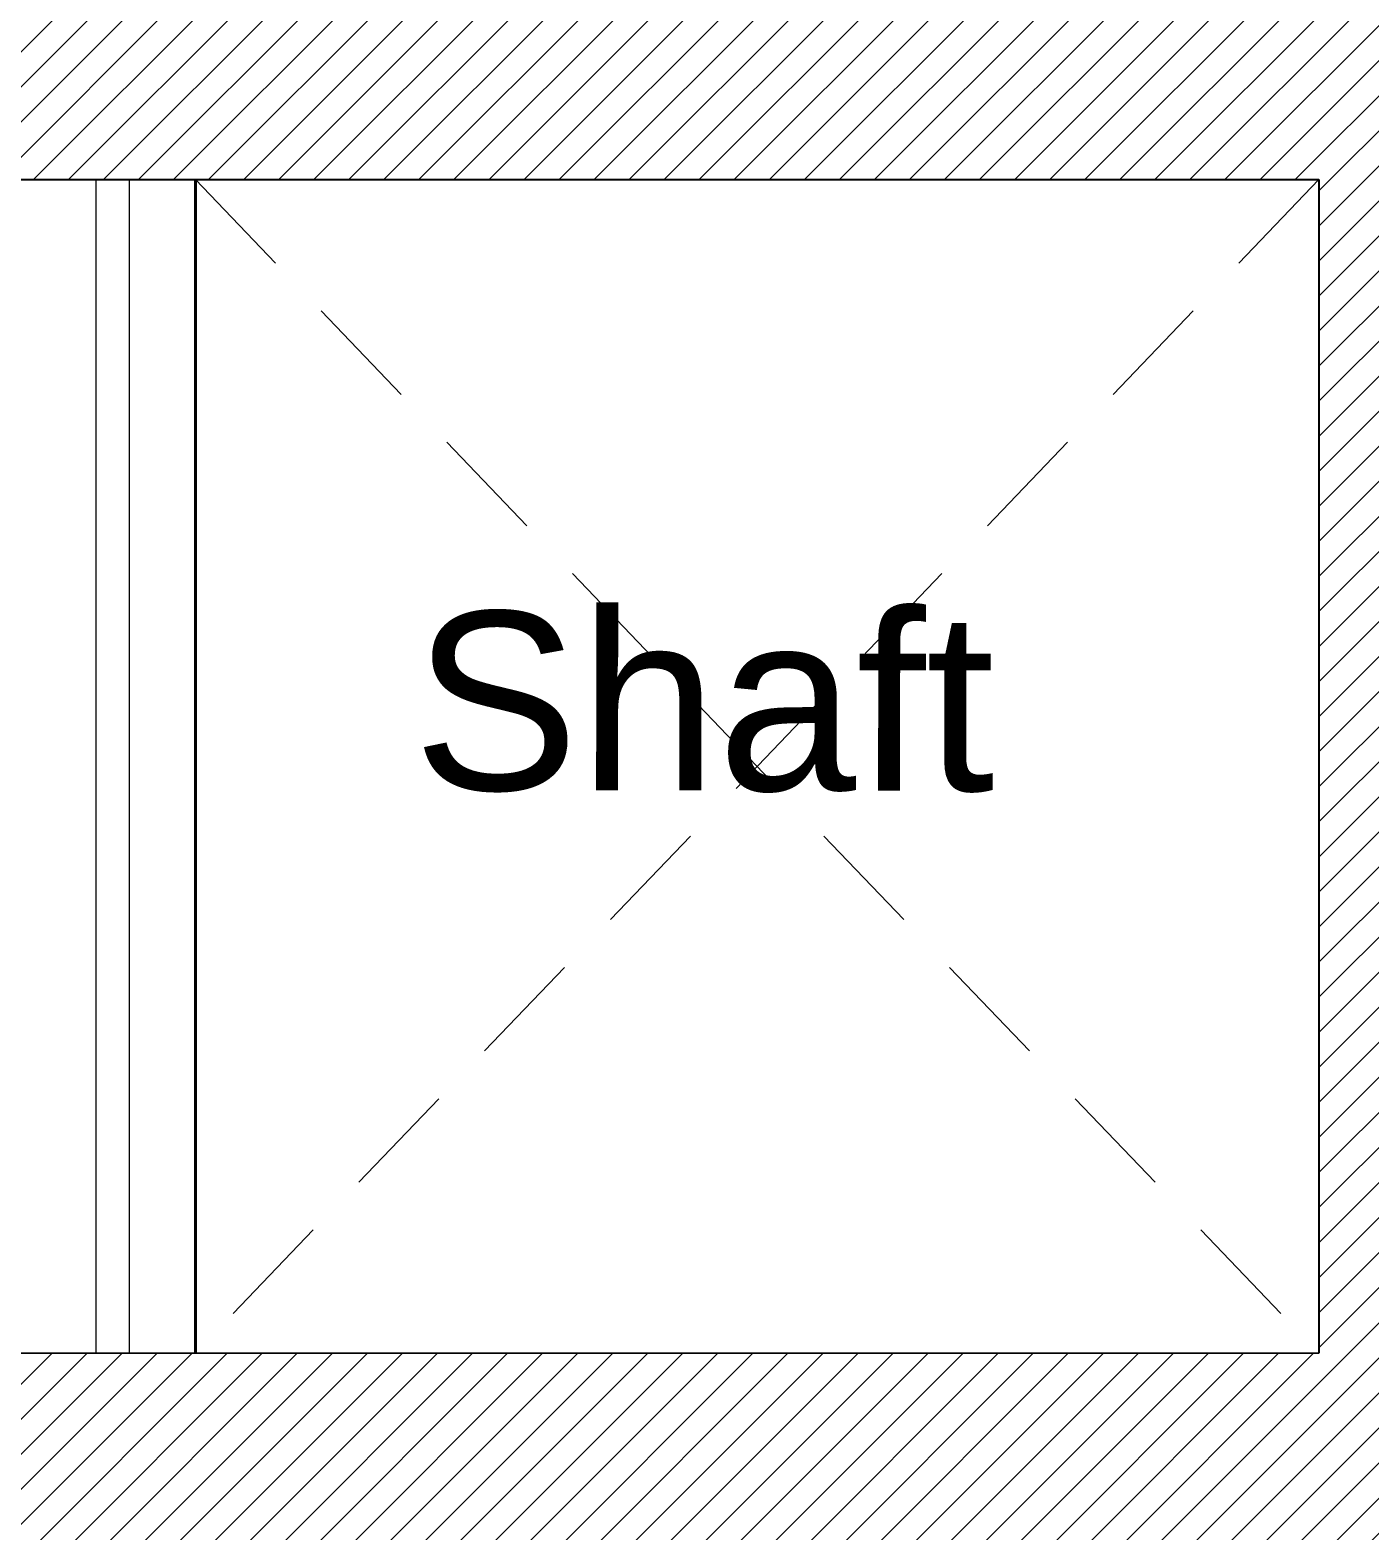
# Model space of a CAD drawing. Header units: metres. Extents: x -322116 to -321123, y -26723 to -26468.
# Drawn here: x -321525.462 to -321523.434, y -26554.089 to -26551.818 of the extents above; entities that cross this region are included whole.
import ezdxf

# ---------------------------------------------------------------- set-up
doc = ezdxf.new("R2010")
doc.units = ezdxf.units.M
doc.header["$LTSCALE"] = 7
doc.header["$MEASUREMENT"] = 0
doc.linetypes.add('1363-TXX-A-XXX-Plots layouts-R02$0$HIDDEN', pattern=[0.375, 0.25, -0.125])
doc.linetypes.add('Hidden', pattern=[9.525, 6.35, -3.175])
doc.layers.add('22-1-14-ROAD P2PFGC', color=5, linetype='Continuous')
for name, color, linetype, lineweight in [('A-ANNO-TXT3', 6, 'Continuous', 30), ('A-FLOR-HIDN', 9, 'Hidden', 13), ('A-WALL-BLWO', 7, 'Continuous', 40), ('L-Structure', 5, 'Continuous', 15), ('PATT-CONC', 8, 'Continuous', 9), ('XREF-W09-A-ELEV04$0$A--SECT-TILE', 32, 'Continuous', 5)]:
    doc.layers.add(name, color=color, linetype=linetype, lineweight=lineweight)
doc.styles.get("Standard").update_dxf_attribs({"font": 'romans.shx', "height": 0.5})

# ---------------------------------------------------------------- blocks, each defined once
blk = doc.blocks.new('building')
at = {"layer": '22-1-14-ROAD P2PFGC'}
for p, q in [((-321720.5118, -26552.0448, 0), (-321718.5118, -26552.0448, 0)), ((-321718.5118, -26552.0448, 0), (-321718.5118, -26553.8198, 0))]:
    blk.add_line(p, q, dxfattribs=at)
at = {"layer": 'A-FLOR-HIDN', "linetype": '1363-TXX-A-XXX-Plots layouts-R02$0$HIDDEN', "ltscale": 0.1, "elevation": 0}
for points in [[(-321718.5118, -26552.0448), (-321720.2118, -26553.8198)], [(-321720.2118, -26552.0448), (-321718.5118, -26553.8198)]]:
    blk.add_lwpolyline(points, dxfattribs=at)
at = {"layer": 'A-WALL-BLWO'}
blk.add_line((-321720.2118, -26553.8198, 0), (-321720.2118, -26552.0448, 0), dxfattribs=at)
at = {"layer": 'L-Structure'}
blk.add_line((-321718.5118, -26553.8198, 0), (-321720.5118, -26553.8198, 0), dxfattribs=at)
at = {"layer": 'XREF-W09-A-ELEV04$0$A--SECT-TILE'}
for p, q in [((-321720.3618, -26553.8198, 0), (-321720.3618, -26552.0448, 0)), ((-321720.3118, -26553.8198, 0), (-321720.3118, -26552.0448, 0))]:
    blk.add_line(p, q, dxfattribs=at)
at = {"layer": 'A-ANNO-TXT3', "lineweight": 5, "insert": (-321719.8827, -26552.6979, 0), "char_height": 0.27, "attachment_point": 1, "rotation": 359.9008}
blk.add_mtext_dynamic_manual_height_columns('\\A1;{\\fArial Unicode MS|b0|i0|c0|p34;Shaft}', width=2.985678, gutter_width=3.0774, heights=[1.4075], dxfattribs=at)
blk = doc.blocks.new('block')
at = {"layer": 'PATT-CONC', "transparency": 33554610}
h = blk.add_hatch(dxfattribs=at)
h.set_pattern_fill('ANSI31', color=8, scale=0.3)
h.set_pattern_definition([(45, (0, 0), (-0.0265165042945, 0.0265165042945), [])])
edge = h.paths.add_edge_path()
edge.add_line((-321666.3118, -26556.5581), (-321655.5118, -26556.5581))
edge.add_line((-321655.5118, -26556.5581), (-321655.5118, -26553.8198))
edge.add_line((-321655.5118, -26553.8198), (-321653.5118, -26553.8198))
edge.add_line((-321653.5118, -26553.8198), (-321653.5118, -26552.0448))
edge.add_line((-321653.5118, -26552.0448), (-321655.5118, -26552.0448))
edge.add_line((-321655.5118, -26552.0448), (-321655.5118, -26549.7581))
edge.add_line((-321655.5118, -26549.7581), (-321655.2118, -26549.7581))
edge.add_line((-321655.2118, -26549.7581), (-321655.2118, -26551.7448))
edge.add_line((-321655.2118, -26551.7448), (-321653.5118, -26551.7448))
edge.add_line((-321653.5118, -26551.7448), (-321653.5118, -26549.7581))
edge.add_line((-321653.5118, -26549.7581), (-321653.2118, -26549.7581))
edge.add_line((-321653.2118, -26549.7581), (-321653.2118, -26553.8198))
edge.add_line((-321653.2118, -26553.8198), (-321650.8518, -26553.8198))
edge.add_line((-321650.8518, -26553.8198), (-321650.8514, -26549.7581))
edge.add_line((-321650.8514, -26549.7581), (-321650.5518, -26549.7581))
edge.add_line((-321650.5518, -26549.7581), (-321650.5518, -26554.1198))
edge.add_line((-321650.5518, -26554.1198), (-321651.4424, -26554.1198))
edge.add_line((-321651.4424, -26554.1198), (-321651.4424, -26556.5581))
edge.add_line((-321651.4424, -26556.5581), (-321642.2603, -26556.5581))
at = {"layer": 'L-Structure'}
blk.add_lwpolyline([(-321666.3118, -26556.5581), (-321655.5118, -26556.5581), (-321655.5118, -26553.8198), (-321653.5118, -26553.8198), (-321653.5118, -26552.0448), (-321655.5118, -26552.0448), (-321655.5118, -26549.7581), (-321655.2118, -26549.7581), (-321655.2118, -26551.7448), (-321653.5118, -26551.7448), (-321653.5118, -26549.7581), (-321653.2118, -26549.7581), (-321653.2118, -26553.8198), (-321650.8518, -26553.8198), (-321650.8514, -26549.7581), (-321650.5518, -26549.7581), (-321650.5518, -26554.1198), (-321651.4424, -26554.1198), (-321651.4424, -26556.5581), (-321642.2603, -26556.5581)], dxfattribs=at)

msp = doc.modelspace()

# ---------------------------------------------------------------- block references
at = {"layer": 'A-WALL-BLWO'}
for name, p in [('building', (195, 0)), ('block', (130, 0))]:
    msp.add_blockref(name, p, dxfattribs=at)

doc.saveas('drawing.dxf')
